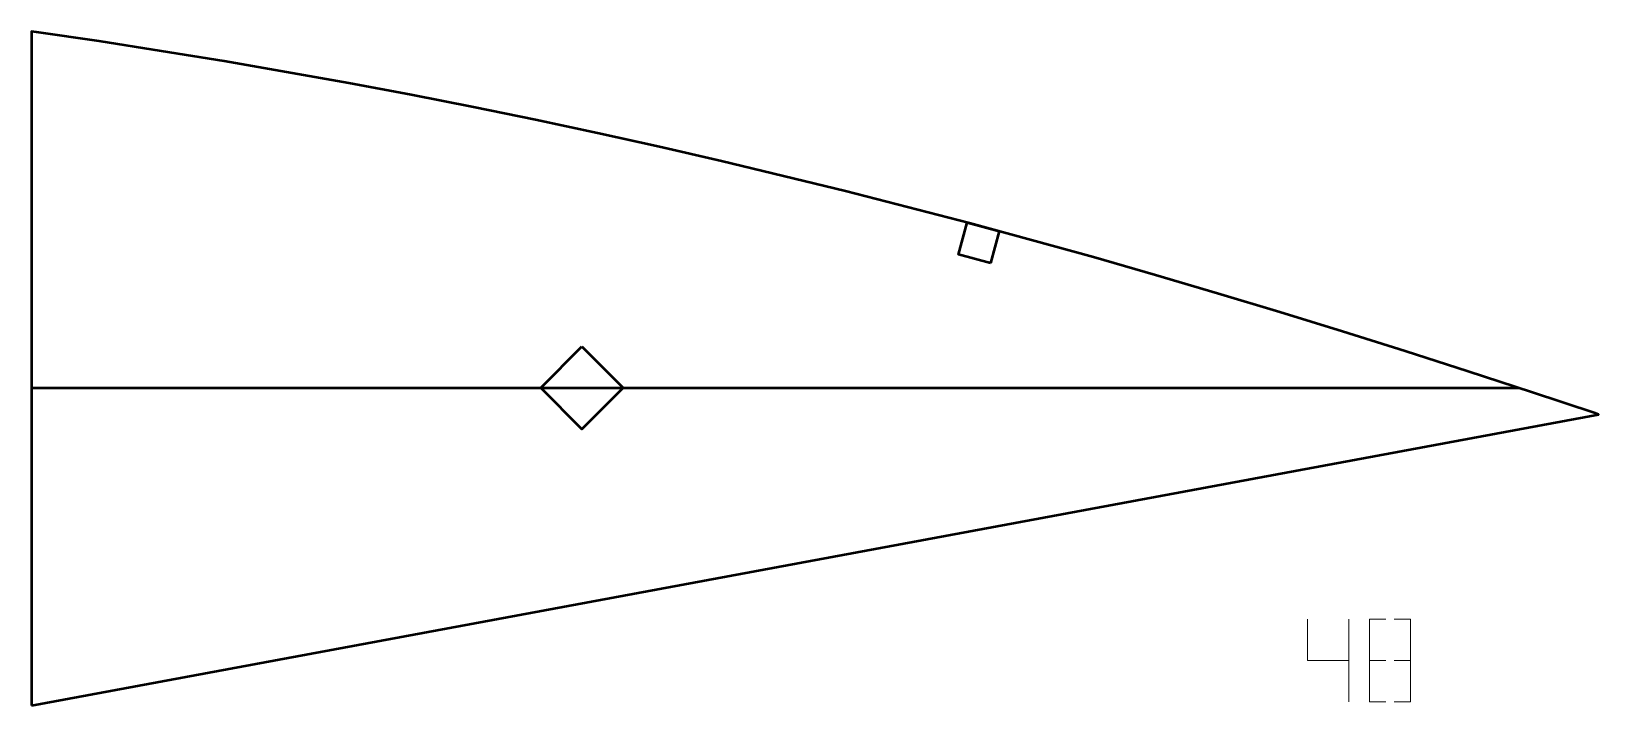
# Model space of a CAD drawing. Header units: metres. Extents: x 390 to 579, y 162 to 243.
import ezdxf

# ---------------------------------------------------------------- set-up
doc = ezdxf.new("R2010")
doc.units = ezdxf.units.M
doc.layers.add('Layer', color=1, linetype='Continuous', lineweight=50)
doc.layers.add('NumLabel', color=1, linetype='Continuous', lineweight=15)

msp = doc.modelspace()

# ---------------------------------------------------------------- linework, layer by layer
at = {"layer": 'Layer', "color": 7}
for p, q in [((389.51, 200), (569.57, 200)), ((450.17, 200), (462.17, 200))]:
    msp.add_line(p, q, dxfattribs=at)
at = {"layer": 'Layer'}
for points in [[(389.51, 161.57), (579.25, 196.79), (579.25, 196.79), (578.83, 196.93), (571.13, 199.49), (563.46, 202), (555.83, 204.44), (548.24, 206.84), (540.67, 209.17), (533.12, 211.44), (525.59, 213.65), (518.08, 215.8), (510.57, 217.89), (503.07, 219.91), (495.57, 221.88), (488.08, 223.79), (480.58, 225.63), (473.08, 227.42), (465.57, 229.14), (458.06, 230.81), (450.54, 232.41), (443.02, 233.95), (435.49, 235.43), (427.94, 236.85), (420.39, 238.21), (412.84, 239.51), (405.27, 240.75), (397.7, 241.92), (390.12, 243.04), (389.51, 243.12), (389.51, 161.57)], [(505.63, 215.08), (501.76, 216.12), (502.81, 219.99), (506.67, 218.94), (505.63, 215.08)], [(456.17, 205), (461.17, 200), (456.17, 195), (451.17, 200), (456.17, 205)]]:
    msp.add_lwpolyline(points, close=True, dxfattribs=at)
at = {"layer": 'NumLabel', "color": 1}
for points in [[(543.99, 172.05), (543.99, 167.05), (548.99, 167.05), (548.99, 172.05), (548.99, 162.05)], [(553.49, 172.05), (551.49, 172.05), (551.49, 162.05), (553.49, 162.05)], [(554.49, 162.05), (556.49, 162.05), (556.49, 172.05), (554.49, 172.05)], [(551.49, 167.05), (553.49, 167.05)], [(554.49, 167.05), (556.49, 167.05)]]:
    msp.add_lwpolyline(points, dxfattribs=at)

doc.saveas('drawing.dxf')
